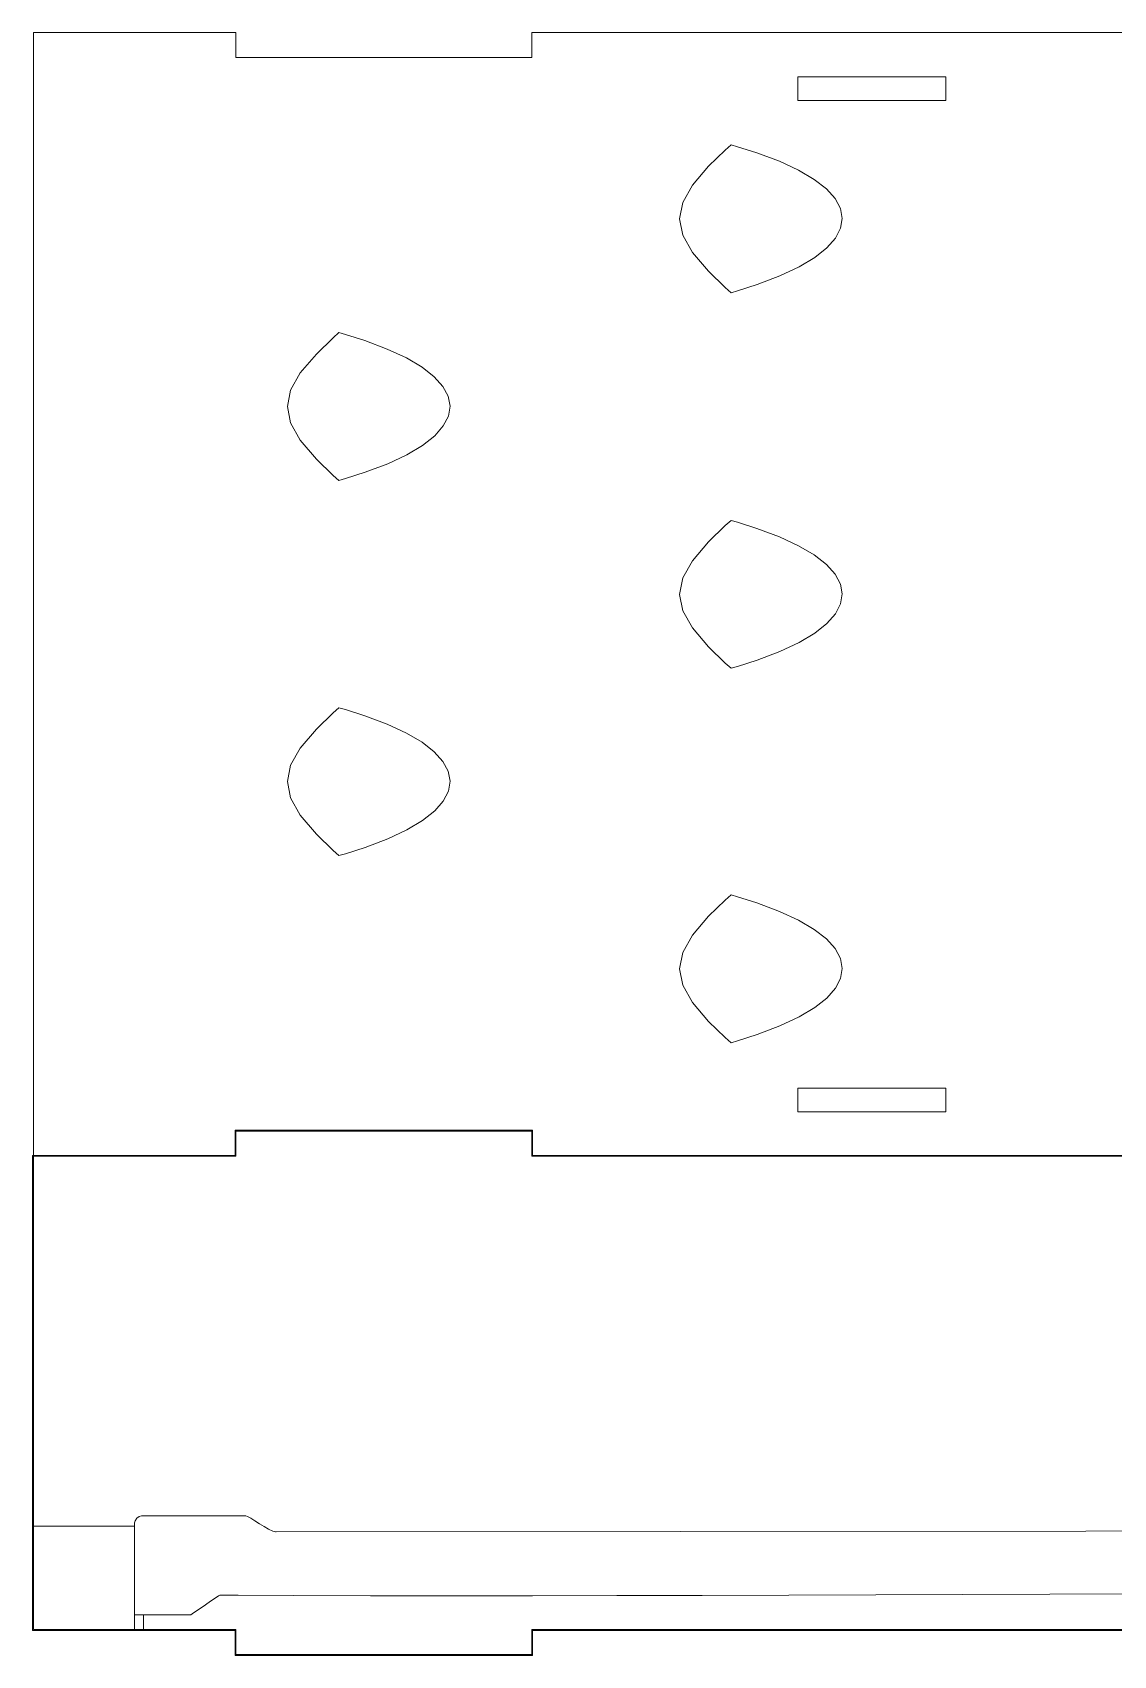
# Model space of a CAD drawing. Header units: millimetres. Extents: x -1378 to 3334, y -1176 to 661.
# Drawn here: x 348.6 to 622.8, y -658.9 to -247.3 of the extents above; entities that cross this region are included whole.
import ezdxf

# ---------------------------------------------------------------- set-up
doc = ezdxf.new("R2010")
doc.units = ezdxf.units.MM
doc.header["$MEASUREMENT"] = 0
doc.layers.add('Layer 1', color=7, linetype='Continuous')

msp = doc.modelspace()

# ---------------------------------------------------------------- linework, layer by layer
at = {"layer": 'Layer 1', "color": 153, "lineweight": 9}
for points in [[(348.8308, -532.3173), (348.8308, -532.3173), (348.8308, -247.3173), (348.8308, -247.3173)], [(348.8308, -247.3173), (348.8308, -247.3173), (400.2008, -247.3173), (400.2008, -247.3173)], [(348.8308, -532.3173), (348.8308, -532.3173), (348.8308, -247.3173), (348.8308, -247.3173)], [(348.8308, -247.3173), (348.8308, -247.3173), (400.2008, -247.3173), (400.2008, -247.3173)], [(400.2008, -247.3173), (400.2008, -247.3173), (400.2008, -253.6923), (400.2008, -253.6923)], [(400.2008, -247.3173), (400.2008, -247.3173), (400.2008, -253.6923), (400.2008, -253.6923)], [(475.2008, -253.6923), (475.2008, -253.6923), (475.2008, -247.3173), (475.2008, -247.3173)], [(475.2008, -247.3173), (475.2008, -247.3173), (647.7008, -247.3173), (647.7008, -247.3173)], [(475.2008, -253.6923), (475.2008, -253.6923), (475.2008, -247.3173), (475.2008, -247.3173)], [(475.2008, -247.3173), (475.2008, -247.3173), (647.7008, -247.3173), (647.7008, -247.3173)], [(400.2008, -253.6923), (400.2008, -253.6923), (475.2008, -253.6923), (475.2008, -253.6923)], [(400.2008, -253.6923), (400.2008, -253.6923), (475.2008, -253.6923), (475.2008, -253.6923)], [(542.7008, -258.5673), (542.7008, -258.5673), (580.2008, -258.5673), (580.2008, -258.5673)], [(542.7008, -264.5683), (542.7008, -264.5683), (542.7008, -258.5673), (542.7008, -258.5673)], [(542.7008, -258.5673), (542.7008, -258.5673), (580.2008, -258.5673), (580.2008, -258.5673)], [(542.7008, -264.5683), (542.7008, -264.5683), (542.7008, -258.5673), (542.7008, -258.5673)], [(580.2008, -258.5673), (580.2008, -258.5673), (580.2008, -264.5683), (580.2008, -264.5683)], [(580.2008, -258.5673), (580.2008, -258.5673), (580.2008, -264.5683), (580.2008, -264.5683)], [(580.2008, -264.5683), (580.2008, -264.5683), (542.7008, -264.5683), (542.7008, -264.5683)], [(580.2008, -264.5683), (580.2008, -264.5683), (542.7008, -264.5683), (542.7008, -264.5683)], [(520.0408, -281.2473), (520.0408, -281.2473), (524.2908, -277.1273), (524.2908, -277.1273)], [(520.0408, -281.2473), (520.0408, -281.2473), (524.2908, -277.1273), (524.2908, -277.1273)], [(524.2908, -277.1273), (524.2908, -277.1273), (525.7608, -275.8153), (525.7608, -275.8153)], [(524.2908, -277.1273), (524.2908, -277.1273), (525.7608, -275.8153), (525.7608, -275.8153)], [(525.7608, -275.8153), (525.7608, -275.8153), (527.4108, -276.2803), (527.4108, -276.2803)], [(525.7608, -275.8153), (525.7608, -275.8153), (527.4108, -276.2803), (527.4108, -276.2803)], [(527.4108, -276.2803), (527.4108, -276.2803), (532.3308, -277.8433), (532.3308, -277.8433)], [(527.4108, -276.2803), (527.4108, -276.2803), (532.3308, -277.8433), (532.3308, -277.8433)], [(532.3308, -277.8433), (532.3308, -277.8433), (538.0308, -279.9923), (538.0308, -279.9923)], [(532.3308, -277.8433), (532.3308, -277.8433), (538.0308, -279.9923), (538.0308, -279.9923)], [(515.9608, -286.0423), (515.9608, -286.0423), (520.0408, -281.2473), (520.0408, -281.2473)], [(515.9608, -286.0423), (515.9608, -286.0423), (520.0408, -281.2473), (520.0408, -281.2473)], [(538.0308, -279.9923), (538.0308, -279.9923), (542.8708, -282.2393), (542.8708, -282.2393)], [(538.0308, -279.9923), (538.0308, -279.9923), (542.8708, -282.2393), (542.8708, -282.2393)], [(542.8708, -282.2393), (542.8708, -282.2393), (546.8308, -284.5783), (546.8308, -284.5783)], [(542.8708, -282.2393), (542.8708, -282.2393), (546.8308, -284.5783), (546.8308, -284.5783)], [(513.5108, -290.4093), (513.5108, -290.4093), (515.9608, -286.0423), (515.9608, -286.0423)], [(513.5108, -290.4093), (513.5108, -290.4093), (515.9608, -286.0423), (515.9608, -286.0423)], [(546.8308, -284.5783), (546.8308, -284.5783), (549.9308, -286.9843), (549.9308, -286.9843)], [(546.8308, -284.5783), (546.8308, -284.5783), (549.9308, -286.9843), (549.9308, -286.9843)], [(549.9308, -286.9843), (549.9308, -286.9843), (552.1408, -289.4463), (552.1408, -289.4463)], [(549.9308, -286.9843), (549.9308, -286.9843), (552.1408, -289.4463), (552.1408, -289.4463)], [(512.7008, -294.5653), (512.7008, -294.5653), (513.5108, -290.4093), (513.5108, -290.4093)], [(512.7008, -294.5653), (512.7008, -294.5653), (513.5108, -290.4093), (513.5108, -290.4093)], [(552.1408, -289.4463), (552.1408, -289.4463), (553.4908, -291.9403), (553.4908, -291.9403)], [(552.1408, -289.4463), (552.1408, -289.4463), (553.4908, -291.9403), (553.4908, -291.9403)], [(553.4908, -291.9403), (553.4908, -291.9403), (553.9508, -294.4593), (553.9508, -294.4593)], [(553.4908, -291.9403), (553.4908, -291.9403), (553.9508, -294.4593), (553.9508, -294.4593)], [(513.5108, -298.7203), (513.5108, -298.7203), (512.7008, -294.5653), (512.7008, -294.5653)], [(513.5108, -298.7203), (513.5108, -298.7203), (512.7008, -294.5653), (512.7008, -294.5653)], [(553.9508, -294.4593), (553.9508, -294.4593), (553.5308, -296.9783), (553.5308, -296.9783)], [(553.9508, -294.4593), (553.9508, -294.4593), (553.5308, -296.9783), (553.5308, -296.9783)], [(515.9608, -303.0883), (515.9608, -303.0883), (513.5108, -298.7203), (513.5108, -298.7203)], [(515.9608, -303.0883), (515.9608, -303.0883), (513.5108, -298.7203), (513.5108, -298.7203)], [(552.2308, -299.4863), (552.2308, -299.4863), (550.0408, -301.9633), (550.0408, -301.9633)], [(552.2308, -299.4863), (552.2308, -299.4863), (550.0408, -301.9633), (550.0408, -301.9633)], [(553.5308, -296.9783), (553.5308, -296.9783), (552.2308, -299.4863), (552.2308, -299.4863)], [(553.5308, -296.9783), (553.5308, -296.9783), (552.2308, -299.4863), (552.2308, -299.4863)], [(520.0408, -307.8823), (520.0408, -307.8823), (515.9608, -303.0883), (515.9608, -303.0883)], [(520.0408, -307.8823), (520.0408, -307.8823), (515.9608, -303.0883), (515.9608, -303.0883)], [(546.9708, -304.3933), (546.9708, -304.3933), (543.0008, -306.7603), (543.0008, -306.7603)], [(546.9708, -304.3933), (546.9708, -304.3933), (543.0008, -306.7603), (543.0008, -306.7603)], [(550.0408, -301.9633), (550.0408, -301.9633), (546.9708, -304.3933), (546.9708, -304.3933)], [(550.0408, -301.9633), (550.0408, -301.9633), (546.9708, -304.3933), (546.9708, -304.3933)], [(524.2908, -312.0063), (524.2908, -312.0063), (520.0408, -307.8823), (520.0408, -307.8823)], [(524.2908, -312.0063), (524.2908, -312.0063), (520.0408, -307.8823), (520.0408, -307.8823)], [(543.0008, -306.7603), (543.0008, -306.7603), (538.1508, -309.0463), (538.1508, -309.0463)], [(543.0008, -306.7603), (543.0008, -306.7603), (538.1508, -309.0463), (538.1508, -309.0463)], [(525.7608, -313.3153), (525.7608, -313.3153), (524.2908, -312.0063), (524.2908, -312.0063)], [(525.7608, -313.3153), (525.7608, -313.3153), (524.2908, -312.0063), (524.2908, -312.0063)], [(532.4008, -311.2373), (532.4008, -311.2373), (527.4308, -312.8423), (527.4308, -312.8423)], [(532.4008, -311.2373), (532.4008, -311.2373), (527.4308, -312.8423), (527.4308, -312.8423)], [(538.1508, -309.0463), (538.1508, -309.0463), (532.4008, -311.2373), (532.4008, -311.2373)], [(538.1508, -309.0463), (538.1508, -309.0463), (532.4008, -311.2373), (532.4008, -311.2373)], [(527.4308, -312.8423), (527.4308, -312.8423), (525.7608, -313.3153), (525.7608, -313.3153)], [(527.4308, -312.8423), (527.4308, -312.8423), (525.7608, -313.3153), (525.7608, -313.3153)], [(420.6008, -328.8723), (420.6008, -328.8723), (424.8408, -324.7523), (424.8408, -324.7523)], [(420.6008, -328.8723), (420.6008, -328.8723), (424.8408, -324.7523), (424.8408, -324.7523)], [(424.8408, -324.7523), (424.8408, -324.7523), (426.3108, -323.4403), (426.3108, -323.4403)], [(424.8408, -324.7523), (424.8408, -324.7523), (426.3108, -323.4403), (426.3108, -323.4403)], [(426.3108, -323.4403), (426.3108, -323.4403), (427.9708, -323.9053), (427.9708, -323.9053)], [(426.3108, -323.4403), (426.3108, -323.4403), (427.9708, -323.9053), (427.9708, -323.9053)], [(427.9708, -323.9053), (427.9708, -323.9053), (432.8808, -325.4683), (432.8808, -325.4683)], [(427.9708, -323.9053), (427.9708, -323.9053), (432.8808, -325.4683), (432.8808, -325.4683)], [(416.5208, -333.6673), (416.5208, -333.6673), (420.6008, -328.8723), (420.6008, -328.8723)], [(416.5208, -333.6673), (416.5208, -333.6673), (420.6008, -328.8723), (420.6008, -328.8723)], [(432.8808, -325.4683), (432.8808, -325.4683), (438.5908, -327.6173), (438.5908, -327.6173)], [(432.8808, -325.4683), (432.8808, -325.4683), (438.5908, -327.6173), (438.5908, -327.6173)], [(438.5908, -327.6173), (438.5908, -327.6173), (443.4208, -329.8643), (443.4208, -329.8643)], [(438.5908, -327.6173), (438.5908, -327.6173), (443.4208, -329.8643), (443.4208, -329.8643)], [(443.4208, -329.8643), (443.4208, -329.8643), (447.3908, -332.2033), (447.3908, -332.2033)], [(443.4208, -329.8643), (443.4208, -329.8643), (447.3908, -332.2033), (447.3908, -332.2033)], [(447.3908, -332.2033), (447.3908, -332.2033), (450.4808, -334.6093), (450.4808, -334.6093)], [(447.3908, -332.2033), (447.3908, -332.2033), (450.4808, -334.6093), (450.4808, -334.6093)], [(414.0708, -338.0343), (414.0708, -338.0343), (416.5208, -333.6673), (416.5208, -333.6673)], [(414.0708, -338.0343), (414.0708, -338.0343), (416.5208, -333.6673), (416.5208, -333.6673)], [(450.4808, -334.6093), (450.4808, -334.6093), (452.7008, -337.0713), (452.7008, -337.0713)], [(450.4808, -334.6093), (450.4808, -334.6093), (452.7008, -337.0713), (452.7008, -337.0713)], [(452.7008, -337.0713), (452.7008, -337.0713), (454.0408, -339.5653), (454.0408, -339.5653)], [(452.7008, -337.0713), (452.7008, -337.0713), (454.0408, -339.5653), (454.0408, -339.5653)], [(413.2608, -342.1903), (413.2608, -342.1903), (414.0708, -338.0343), (414.0708, -338.0343)], [(413.2608, -342.1903), (413.2608, -342.1903), (414.0708, -338.0343), (414.0708, -338.0343)], [(454.0408, -339.5653), (454.0408, -339.5653), (454.5108, -342.0843), (454.5108, -342.0843)], [(454.0408, -339.5653), (454.0408, -339.5653), (454.5108, -342.0843), (454.5108, -342.0843)], [(414.0708, -346.3453), (414.0708, -346.3453), (413.2608, -342.1903), (413.2608, -342.1903)], [(414.0708, -346.3453), (414.0708, -346.3453), (413.2608, -342.1903), (413.2608, -342.1903)], [(454.0908, -344.6033), (454.0908, -344.6033), (452.7908, -347.1113), (452.7908, -347.1113)], [(454.0908, -344.6033), (454.0908, -344.6033), (452.7908, -347.1113), (452.7908, -347.1113)], [(454.5108, -342.0843), (454.5108, -342.0843), (454.0908, -344.6033), (454.0908, -344.6033)], [(454.5108, -342.0843), (454.5108, -342.0843), (454.0908, -344.6033), (454.0908, -344.6033)], [(416.5208, -350.7133), (416.5208, -350.7133), (414.0708, -346.3453), (414.0708, -346.3453)], [(416.5208, -350.7133), (416.5208, -350.7133), (414.0708, -346.3453), (414.0708, -346.3453)], [(450.6008, -349.5883), (450.6008, -349.5883), (447.5208, -352.0183), (447.5208, -352.0183)], [(450.6008, -349.5883), (450.6008, -349.5883), (447.5208, -352.0183), (447.5208, -352.0183)], [(452.7908, -347.1113), (452.7908, -347.1113), (450.6008, -349.5883), (450.6008, -349.5883)], [(452.7908, -347.1113), (452.7908, -347.1113), (450.6008, -349.5883), (450.6008, -349.5883)], [(420.6008, -355.5073), (420.6008, -355.5073), (416.5208, -350.7133), (416.5208, -350.7133)], [(420.6008, -355.5073), (420.6008, -355.5073), (416.5208, -350.7133), (416.5208, -350.7133)], [(447.5208, -352.0183), (447.5208, -352.0183), (443.5608, -354.3853), (443.5608, -354.3853)], [(447.5208, -352.0183), (447.5208, -352.0183), (443.5608, -354.3853), (443.5608, -354.3853)], [(424.8408, -359.6313), (424.8408, -359.6313), (420.6008, -355.5073), (420.6008, -355.5073)], [(424.8408, -359.6313), (424.8408, -359.6313), (420.6008, -355.5073), (420.6008, -355.5073)], [(438.7008, -356.6713), (438.7008, -356.6713), (432.9608, -358.8623), (432.9608, -358.8623)], [(438.7008, -356.6713), (438.7008, -356.6713), (432.9608, -358.8623), (432.9608, -358.8623)], [(443.5608, -354.3853), (443.5608, -354.3853), (438.7008, -356.6713), (438.7008, -356.6713)], [(443.5608, -354.3853), (443.5608, -354.3853), (438.7008, -356.6713), (438.7008, -356.6713)], [(426.3108, -360.9403), (426.3108, -360.9403), (424.8408, -359.6313), (424.8408, -359.6313)], [(426.3108, -360.9403), (426.3108, -360.9403), (424.8408, -359.6313), (424.8408, -359.6313)], [(427.9908, -360.4673), (427.9908, -360.4673), (426.3108, -360.9403), (426.3108, -360.9403)], [(427.9908, -360.4673), (427.9908, -360.4673), (426.3108, -360.9403), (426.3108, -360.9403)], [(432.9608, -358.8623), (432.9608, -358.8623), (427.9908, -360.4673), (427.9908, -360.4673)], [(432.9608, -358.8623), (432.9608, -358.8623), (427.9908, -360.4673), (427.9908, -360.4673)], [(520.0408, -376.4973), (520.0408, -376.4973), (524.2908, -372.3773), (524.2908, -372.3773)], [(520.0408, -376.4973), (520.0408, -376.4973), (524.2908, -372.3773), (524.2908, -372.3773)], [(524.2908, -372.3773), (524.2908, -372.3773), (525.7608, -371.0653), (525.7608, -371.0653)], [(524.2908, -372.3773), (524.2908, -372.3773), (525.7608, -371.0653), (525.7608, -371.0653)], [(525.7608, -371.0653), (525.7608, -371.0653), (527.4108, -371.5303), (527.4108, -371.5303)], [(525.7608, -371.0653), (525.7608, -371.0653), (527.4108, -371.5303), (527.4108, -371.5303)], [(527.4108, -371.5303), (527.4108, -371.5303), (532.3308, -373.0933), (532.3308, -373.0933)], [(527.4108, -371.5303), (527.4108, -371.5303), (532.3308, -373.0933), (532.3308, -373.0933)], [(532.3308, -373.0933), (532.3308, -373.0933), (538.0308, -375.2423), (538.0308, -375.2423)], [(532.3308, -373.0933), (532.3308, -373.0933), (538.0308, -375.2423), (538.0308, -375.2423)], [(515.9608, -381.2923), (515.9608, -381.2923), (520.0408, -376.4973), (520.0408, -376.4973)], [(515.9608, -381.2923), (515.9608, -381.2923), (520.0408, -376.4973), (520.0408, -376.4973)], [(538.0308, -375.2423), (538.0308, -375.2423), (542.8708, -377.4893), (542.8708, -377.4893)], [(538.0308, -375.2423), (538.0308, -375.2423), (542.8708, -377.4893), (542.8708, -377.4893)], [(542.8708, -377.4893), (542.8708, -377.4893), (546.8308, -379.8283), (546.8308, -379.8283)], [(542.8708, -377.4893), (542.8708, -377.4893), (546.8308, -379.8283), (546.8308, -379.8283)], [(513.5108, -385.6593), (513.5108, -385.6593), (515.9608, -381.2923), (515.9608, -381.2923)], [(513.5108, -385.6593), (513.5108, -385.6593), (515.9608, -381.2923), (515.9608, -381.2923)], [(546.8308, -379.8283), (546.8308, -379.8283), (549.9308, -382.2343), (549.9308, -382.2343)], [(546.8308, -379.8283), (546.8308, -379.8283), (549.9308, -382.2343), (549.9308, -382.2343)], [(549.9308, -382.2343), (549.9308, -382.2343), (552.1408, -384.6963), (552.1408, -384.6963)], [(549.9308, -382.2343), (549.9308, -382.2343), (552.1408, -384.6963), (552.1408, -384.6963)], [(512.7008, -389.8153), (512.7008, -389.8153), (513.5108, -385.6593), (513.5108, -385.6593)], [(512.7008, -389.8153), (512.7008, -389.8153), (513.5108, -385.6593), (513.5108, -385.6593)], [(552.1408, -384.6963), (552.1408, -384.6963), (553.4908, -387.1903), (553.4908, -387.1903)], [(552.1408, -384.6963), (552.1408, -384.6963), (553.4908, -387.1903), (553.4908, -387.1903)], [(513.5108, -393.9703), (513.5108, -393.9703), (512.7008, -389.8153), (512.7008, -389.8153)], [(513.5108, -393.9703), (513.5108, -393.9703), (512.7008, -389.8153), (512.7008, -389.8153)], [(553.4908, -387.1903), (553.4908, -387.1903), (553.9508, -389.7093), (553.9508, -389.7093)], [(553.4908, -387.1903), (553.4908, -387.1903), (553.9508, -389.7093), (553.9508, -389.7093)], [(553.9508, -389.7093), (553.9508, -389.7093), (553.5308, -392.2283), (553.5308, -392.2283)], [(553.9508, -389.7093), (553.9508, -389.7093), (553.5308, -392.2283), (553.5308, -392.2283)], [(515.9608, -398.3383), (515.9608, -398.3383), (513.5108, -393.9703), (513.5108, -393.9703)], [(515.9608, -398.3383), (515.9608, -398.3383), (513.5108, -393.9703), (513.5108, -393.9703)], [(552.2308, -394.7363), (552.2308, -394.7363), (550.0408, -397.2133), (550.0408, -397.2133)], [(552.2308, -394.7363), (552.2308, -394.7363), (550.0408, -397.2133), (550.0408, -397.2133)], [(553.5308, -392.2283), (553.5308, -392.2283), (552.2308, -394.7363), (552.2308, -394.7363)], [(553.5308, -392.2283), (553.5308, -392.2283), (552.2308, -394.7363), (552.2308, -394.7363)], [(520.0408, -403.1323), (520.0408, -403.1323), (515.9608, -398.3383), (515.9608, -398.3383)], [(520.0408, -403.1323), (520.0408, -403.1323), (515.9608, -398.3383), (515.9608, -398.3383)], [(550.0408, -397.2133), (550.0408, -397.2133), (546.9708, -399.6433), (546.9708, -399.6433)], [(550.0408, -397.2133), (550.0408, -397.2133), (546.9708, -399.6433), (546.9708, -399.6433)], [(524.2908, -407.2563), (524.2908, -407.2563), (520.0408, -403.1323), (520.0408, -403.1323)], [(524.2908, -407.2563), (524.2908, -407.2563), (520.0408, -403.1323), (520.0408, -403.1323)], [(543.0008, -402.0103), (543.0008, -402.0103), (538.1508, -404.2963), (538.1508, -404.2963)], [(543.0008, -402.0103), (543.0008, -402.0103), (538.1508, -404.2963), (538.1508, -404.2963)], [(546.9708, -399.6433), (546.9708, -399.6433), (543.0008, -402.0103), (543.0008, -402.0103)], [(546.9708, -399.6433), (546.9708, -399.6433), (543.0008, -402.0103), (543.0008, -402.0103)], [(525.7608, -408.5653), (525.7608, -408.5653), (524.2908, -407.2563), (524.2908, -407.2563)], [(525.7608, -408.5653), (525.7608, -408.5653), (524.2908, -407.2563), (524.2908, -407.2563)], [(532.4008, -406.4873), (532.4008, -406.4873), (527.4308, -408.0923), (527.4308, -408.0923)], [(532.4008, -406.4873), (532.4008, -406.4873), (527.4308, -408.0923), (527.4308, -408.0923)], [(538.1508, -404.2963), (538.1508, -404.2963), (532.4008, -406.4873), (532.4008, -406.4873)], [(538.1508, -404.2963), (538.1508, -404.2963), (532.4008, -406.4873), (532.4008, -406.4873)], [(527.4308, -408.0923), (527.4308, -408.0923), (525.7608, -408.5653), (525.7608, -408.5653)], [(527.4308, -408.0923), (527.4308, -408.0923), (525.7608, -408.5653), (525.7608, -408.5653)], [(424.8408, -419.8573), (424.8408, -419.8573), (426.3108, -418.5463), (426.3108, -418.5463)], [(424.8408, -419.8573), (424.8408, -419.8573), (426.3108, -418.5463), (426.3108, -418.5463)], [(426.3108, -418.5463), (426.3108, -418.5463), (427.9708, -419.0093), (427.9708, -419.0093)], [(426.3108, -418.5463), (426.3108, -418.5463), (427.9708, -419.0093), (427.9708, -419.0093)], [(427.9708, -419.0093), (427.9708, -419.0093), (432.8808, -420.5733), (432.8808, -420.5733)], [(427.9708, -419.0093), (427.9708, -419.0093), (432.8808, -420.5733), (432.8808, -420.5733)], [(420.6008, -423.9783), (420.6008, -423.9783), (424.8408, -419.8573), (424.8408, -419.8573)], [(420.6008, -423.9783), (420.6008, -423.9783), (424.8408, -419.8573), (424.8408, -419.8573)], [(432.8808, -420.5733), (432.8808, -420.5733), (438.5908, -422.7203), (438.5908, -422.7203)], [(432.8808, -420.5733), (432.8808, -420.5733), (438.5908, -422.7203), (438.5908, -422.7203)], [(438.5908, -422.7203), (438.5908, -422.7203), (443.4208, -424.9703), (443.4208, -424.9703)], [(438.5908, -422.7203), (438.5908, -422.7203), (443.4208, -424.9703), (443.4208, -424.9703)], [(416.5208, -428.7733), (416.5208, -428.7733), (420.6008, -423.9783), (420.6008, -423.9783)], [(416.5208, -428.7733), (416.5208, -428.7733), (420.6008, -423.9783), (420.6008, -423.9783)], [(443.4208, -424.9703), (443.4208, -424.9703), (447.3908, -427.3083), (447.3908, -427.3083)], [(443.4208, -424.9703), (443.4208, -424.9703), (447.3908, -427.3083), (447.3908, -427.3083)], [(447.3908, -427.3083), (447.3908, -427.3083), (450.4808, -429.7153), (450.4808, -429.7153)], [(447.3908, -427.3083), (447.3908, -427.3083), (450.4808, -429.7153), (450.4808, -429.7153)], [(414.0708, -433.1403), (414.0708, -433.1403), (416.5208, -428.7733), (416.5208, -428.7733)], [(414.0708, -433.1403), (414.0708, -433.1403), (416.5208, -428.7733), (416.5208, -428.7733)], [(450.4808, -429.7153), (450.4808, -429.7153), (452.7008, -432.1753), (452.7008, -432.1753)], [(450.4808, -429.7153), (450.4808, -429.7153), (452.7008, -432.1753), (452.7008, -432.1753)], [(452.7008, -432.1753), (452.7008, -432.1753), (454.0408, -434.6723), (454.0408, -434.6723)], [(452.7008, -432.1753), (452.7008, -432.1753), (454.0408, -434.6723), (454.0408, -434.6723)], [(413.2608, -437.2963), (413.2608, -437.2963), (414.0708, -433.1403), (414.0708, -433.1403)], [(413.2608, -437.2963), (413.2608, -437.2963), (414.0708, -433.1403), (414.0708, -433.1403)], [(454.0408, -434.6723), (454.0408, -434.6723), (454.5108, -437.1883), (454.5108, -437.1883)], [(454.0408, -434.6723), (454.0408, -434.6723), (454.5108, -437.1883), (454.5108, -437.1883)], [(414.0708, -441.4503), (414.0708, -441.4503), (413.2608, -437.2963), (413.2608, -437.2963)], [(414.0708, -441.4503), (414.0708, -441.4503), (413.2608, -437.2963), (413.2608, -437.2963)], [(454.0908, -439.7093), (454.0908, -439.7093), (452.7908, -442.2153), (452.7908, -442.2153)], [(454.0908, -439.7093), (454.0908, -439.7093), (452.7908, -442.2153), (452.7908, -442.2153)], [(454.5108, -437.1883), (454.5108, -437.1883), (454.0908, -439.7093), (454.0908, -439.7093)], [(454.5108, -437.1883), (454.5108, -437.1883), (454.0908, -439.7093), (454.0908, -439.7093)], [(416.5208, -445.8193), (416.5208, -445.8193), (414.0708, -441.4503), (414.0708, -441.4503)], [(416.5208, -445.8193), (416.5208, -445.8193), (414.0708, -441.4503), (414.0708, -441.4503)], [(452.7908, -442.2153), (452.7908, -442.2153), (450.6008, -444.6933), (450.6008, -444.6933)], [(452.7908, -442.2153), (452.7908, -442.2153), (450.6008, -444.6933), (450.6008, -444.6933)], [(420.6008, -450.6133), (420.6008, -450.6133), (416.5208, -445.8193), (416.5208, -445.8193)], [(420.6008, -450.6133), (420.6008, -450.6133), (416.5208, -445.8193), (416.5208, -445.8193)], [(447.5208, -447.1243), (447.5208, -447.1243), (443.5608, -449.4903), (443.5608, -449.4903)], [(447.5208, -447.1243), (447.5208, -447.1243), (443.5608, -449.4903), (443.5608, -449.4903)], [(450.6008, -444.6933), (450.6008, -444.6933), (447.5208, -447.1243), (447.5208, -447.1243)], [(450.6008, -444.6933), (450.6008, -444.6933), (447.5208, -447.1243), (447.5208, -447.1243)], [(424.8408, -454.7353), (424.8408, -454.7353), (420.6008, -450.6133), (420.6008, -450.6133)], [(424.8408, -454.7353), (424.8408, -454.7353), (420.6008, -450.6133), (420.6008, -450.6133)], [(438.7008, -451.7783), (438.7008, -451.7783), (432.9608, -453.9693), (432.9608, -453.9693)], [(438.7008, -451.7783), (438.7008, -451.7783), (432.9608, -453.9693), (432.9608, -453.9693)], [(443.5608, -449.4903), (443.5608, -449.4903), (438.7008, -451.7783), (438.7008, -451.7783)], [(443.5608, -449.4903), (443.5608, -449.4903), (438.7008, -451.7783), (438.7008, -451.7783)], [(426.3108, -456.0473), (426.3108, -456.0473), (424.8408, -454.7353), (424.8408, -454.7353)], [(426.3108, -456.0473), (426.3108, -456.0473), (424.8408, -454.7353), (424.8408, -454.7353)], [(427.9908, -455.5713), (427.9908, -455.5713), (426.3108, -456.0473), (426.3108, -456.0473)], [(427.9908, -455.5713), (427.9908, -455.5713), (426.3108, -456.0473), (426.3108, -456.0473)], [(432.9608, -453.9693), (432.9608, -453.9693), (427.9908, -455.5713), (427.9908, -455.5713)], [(432.9608, -453.9693), (432.9608, -453.9693), (427.9908, -455.5713), (427.9908, -455.5713)], [(520.0408, -471.4593), (520.0408, -471.4593), (524.2908, -467.3373), (524.2908, -467.3373)], [(520.0408, -471.4593), (520.0408, -471.4593), (524.2908, -467.3373), (524.2908, -467.3373)], [(524.2908, -467.3373), (524.2908, -467.3373), (525.7608, -466.0263), (525.7608, -466.0263)], [(524.2908, -467.3373), (524.2908, -467.3373), (525.7608, -466.0263), (525.7608, -466.0263)], [(525.7608, -466.0263), (525.7608, -466.0263), (527.4108, -466.4903), (527.4108, -466.4903)], [(525.7608, -466.0263), (525.7608, -466.0263), (527.4108, -466.4903), (527.4108, -466.4903)], [(527.4108, -466.4903), (527.4108, -466.4903), (532.3308, -468.0533), (532.3308, -468.0533)], [(527.4108, -466.4903), (527.4108, -466.4903), (532.3308, -468.0533), (532.3308, -468.0533)], [(532.3308, -468.0533), (532.3308, -468.0533), (538.0308, -470.2003), (538.0308, -470.2003)], [(532.3308, -468.0533), (532.3308, -468.0533), (538.0308, -470.2003), (538.0308, -470.2003)], [(515.9608, -476.2533), (515.9608, -476.2533), (520.0408, -471.4593), (520.0408, -471.4593)], [(515.9608, -476.2533), (515.9608, -476.2533), (520.0408, -471.4593), (520.0408, -471.4593)], [(538.0308, -470.2003), (538.0308, -470.2003), (542.8708, -472.4513), (542.8708, -472.4513)], [(538.0308, -470.2003), (538.0308, -470.2003), (542.8708, -472.4513), (542.8708, -472.4513)], [(542.8708, -472.4513), (542.8708, -472.4513), (546.8308, -474.7873), (546.8308, -474.7873)], [(542.8708, -472.4513), (542.8708, -472.4513), (546.8308, -474.7873), (546.8308, -474.7873)], [(513.5108, -480.6203), (513.5108, -480.6203), (515.9608, -476.2533), (515.9608, -476.2533)], [(513.5108, -480.6203), (513.5108, -480.6203), (515.9608, -476.2533), (515.9608, -476.2533)], [(546.8308, -474.7873), (546.8308, -474.7873), (549.9308, -477.1943), (549.9308, -477.1943)], [(546.8308, -474.7873), (546.8308, -474.7873), (549.9308, -477.1943), (549.9308, -477.1943)], [(549.9308, -477.1943), (549.9308, -477.1943), (552.1408, -479.6543), (552.1408, -479.6543)], [(549.9308, -477.1943), (549.9308, -477.1943), (552.1408, -479.6543), (552.1408, -479.6543)], [(512.7008, -484.7763), (512.7008, -484.7763), (513.5108, -480.6203), (513.5108, -480.6203)], [(512.7008, -484.7763), (512.7008, -484.7763), (513.5108, -480.6203), (513.5108, -480.6203)], [(552.1408, -479.6543), (552.1408, -479.6543), (553.4908, -482.1513), (553.4908, -482.1513)], [(552.1408, -479.6543), (552.1408, -479.6543), (553.4908, -482.1513), (553.4908, -482.1513)], [(513.5108, -488.9313), (513.5108, -488.9313), (512.7008, -484.7763), (512.7008, -484.7763)], [(513.5108, -488.9313), (513.5108, -488.9313), (512.7008, -484.7763), (512.7008, -484.7763)], [(553.4908, -482.1513), (553.4908, -482.1513), (553.9508, -484.6693), (553.9508, -484.6693)], [(553.4908, -482.1513), (553.4908, -482.1513), (553.9508, -484.6693), (553.9508, -484.6693)], [(553.9508, -484.6693), (553.9508, -484.6693), (553.5308, -487.1883), (553.5308, -487.1883)], [(553.9508, -484.6693), (553.9508, -484.6693), (553.5308, -487.1883), (553.5308, -487.1883)], [(515.9608, -493.2993), (515.9608, -493.2993), (513.5108, -488.9313), (513.5108, -488.9313)], [(515.9608, -493.2993), (515.9608, -493.2993), (513.5108, -488.9313), (513.5108, -488.9313)], [(552.2308, -489.6963), (552.2308, -489.6963), (550.0408, -492.1723), (550.0408, -492.1723)], [(552.2308, -489.6963), (552.2308, -489.6963), (550.0408, -492.1723), (550.0408, -492.1723)], [(553.5308, -487.1883), (553.5308, -487.1883), (552.2308, -489.6963), (552.2308, -489.6963)], [(553.5308, -487.1883), (553.5308, -487.1883), (552.2308, -489.6963), (552.2308, -489.6963)], [(520.0408, -498.0923), (520.0408, -498.0923), (515.9608, -493.2993), (515.9608, -493.2993)], [(520.0408, -498.0923), (520.0408, -498.0923), (515.9608, -493.2993), (515.9608, -493.2993)], [(550.0408, -492.1723), (550.0408, -492.1723), (546.9708, -494.6033), (546.9708, -494.6033)], [(550.0408, -492.1723), (550.0408, -492.1723), (546.9708, -494.6033), (546.9708, -494.6033)], [(543.0008, -496.9693), (543.0008, -496.9693), (538.1508, -499.2573), (538.1508, -499.2573)], [(543.0008, -496.9693), (543.0008, -496.9693), (538.1508, -499.2573), (538.1508, -499.2573)], [(546.9708, -494.6033), (546.9708, -494.6033), (543.0008, -496.9693), (543.0008, -496.9693)], [(546.9708, -494.6033), (546.9708, -494.6033), (543.0008, -496.9693), (543.0008, -496.9693)], [(524.2908, -502.2143), (524.2908, -502.2143), (520.0408, -498.0923), (520.0408, -498.0923)], [(524.2908, -502.2143), (524.2908, -502.2143), (520.0408, -498.0923), (520.0408, -498.0923)], [(532.4008, -501.4483), (532.4008, -501.4483), (527.4308, -503.0503), (527.4308, -503.0503)], [(532.4008, -501.4483), (532.4008, -501.4483), (527.4308, -503.0503), (527.4308, -503.0503)], [(538.1508, -499.2573), (538.1508, -499.2573), (532.4008, -501.4483), (532.4008, -501.4483)], [(538.1508, -499.2573), (538.1508, -499.2573), (532.4008, -501.4483), (532.4008, -501.4483)], [(525.7608, -503.5263), (525.7608, -503.5263), (524.2908, -502.2143), (524.2908, -502.2143)], [(525.7608, -503.5263), (525.7608, -503.5263), (524.2908, -502.2143), (524.2908, -502.2143)], [(527.4308, -503.0503), (527.4308, -503.0503), (525.7608, -503.5263), (525.7608, -503.5263)], [(527.4308, -503.0503), (527.4308, -503.0503), (525.7608, -503.5263), (525.7608, -503.5263)], [(542.7008, -515.0673), (542.7008, -515.0673), (580.2008, -515.0673), (580.2008, -515.0673)], [(542.7008, -521.0673), (542.7008, -521.0673), (542.7008, -515.0673), (542.7008, -515.0673)], [(542.7008, -515.0673), (542.7008, -515.0673), (580.2008, -515.0673), (580.2008, -515.0673)], [(542.7008, -521.0673), (542.7008, -521.0673), (542.7008, -515.0673), (542.7008, -515.0673)], [(580.2008, -515.0673), (580.2008, -515.0673), (580.2008, -521.0673), (580.2008, -521.0673)], [(580.2008, -515.0673), (580.2008, -515.0673), (580.2008, -521.0673), (580.2008, -521.0673)], [(580.2008, -521.0673), (580.2008, -521.0673), (542.7008, -521.0673), (542.7008, -521.0673)], [(580.2008, -521.0673), (580.2008, -521.0673), (542.7008, -521.0673), (542.7008, -521.0673)], [(399.9808, -532.0913), (399.9808, -532.0913), (399.9808, -525.7163), (399.9808, -525.7163)], [(399.9808, -525.7163), (399.9808, -525.7163), (475.4308, -525.7163), (475.4308, -525.7163)], [(400.2008, -532.3173), (400.2008, -532.3173), (400.2008, -525.9413), (400.2008, -525.9413)], [(400.2008, -525.9413), (400.2008, -525.9413), (475.2008, -525.9413), (475.2008, -525.9413)], [(400.2008, -532.3173), (400.2008, -532.3173), (400.2008, -525.9413), (400.2008, -525.9413)], [(400.2008, -525.9413), (400.2008, -525.9413), (475.2008, -525.9413), (475.2008, -525.9413)], [(475.2008, -525.9413), (475.2008, -525.9413), (400.2008, -525.9413), (400.2008, -525.9413)], [(400.2008, -525.9413), (400.2008, -525.9413), (400.2008, -532.3173), (400.2008, -532.3173)], [(475.2008, -525.9413), (475.2008, -525.9413), (400.2008, -525.9413), (400.2008, -525.9413)], [(400.2008, -525.9413), (400.2008, -525.9413), (400.2008, -532.3173), (400.2008, -532.3173)], [(475.2008, -525.9413), (475.2008, -525.9413), (475.2008, -532.3173), (475.2008, -532.3173)], [(475.2008, -525.9413), (475.2008, -525.9413), (475.2008, -532.3173), (475.2008, -532.3173)], [(475.2008, -532.3173), (475.2008, -532.3173), (475.2008, -525.9413), (475.2008, -525.9413)], [(475.2008, -532.3173), (475.2008, -532.3173), (475.2008, -525.9413), (475.2008, -525.9413)], [(475.4308, -525.7163), (475.4308, -525.7163), (475.4308, -532.0913), (475.4308, -532.0913)], [(348.6008, -652.5413), (348.6008, -652.5413), (348.6008, -532.0913), (348.6008, -532.0913)], [(348.6008, -532.0913), (348.6008, -532.0913), (399.9808, -532.0913), (399.9808, -532.0913)], [(348.8308, -652.3173), (348.8308, -652.3173), (348.8308, -532.3173), (348.8308, -532.3173)], [(348.8308, -532.3173), (348.8308, -532.3173), (400.2008, -532.3173), (400.2008, -532.3173)], [(348.8308, -652.3173), (348.8308, -652.3173), (348.8308, -532.3173), (348.8308, -532.3173)], [(348.8308, -532.3173), (348.8308, -532.3173), (400.2008, -532.3173), (400.2008, -532.3173)], [(400.2008, -532.3173), (400.2008, -532.3173), (348.8308, -532.3173), (348.8308, -532.3173)], [(400.2008, -532.3173), (400.2008, -532.3173), (348.8308, -532.3173), (348.8308, -532.3173)], [(475.2008, -532.3173), (475.2008, -532.3173), (647.7008, -532.3173), (647.7008, -532.3173)], [(475.2008, -532.3173), (475.2008, -532.3173), (647.7008, -532.3173), (647.7008, -532.3173)], [(647.7008, -532.3173), (647.7008, -532.3173), (475.2008, -532.3173), (475.2008, -532.3173)], [(647.7008, -532.3173), (647.7008, -532.3173), (475.2008, -532.3173), (475.2008, -532.3173)], [(475.4308, -532.0913), (475.4308, -532.0913), (647.4808, -532.0913), (647.4808, -532.0913)], [(374.6708, -624.7533), (374.6708, -624.7533), (374.5108, -625.3033), (374.5108, -625.3033)], [(374.5108, -625.3033), (374.5108, -625.3033), (374.5108, -625.4863), (374.5108, -625.4863)], [(374.5108, -625.4863), (374.5108, -625.4863), (374.5108, -648.5673), (374.5108, -648.5673)], [(375.0908, -624.1013), (375.0908, -624.1013), (374.6708, -624.7533), (374.6708, -624.7533)], [(375.7008, -623.6333), (375.7008, -623.6333), (375.0908, -624.1013), (375.0908, -624.1013)], [(376.2408, -623.4543), (376.2408, -623.4543), (375.7008, -623.6333), (375.7008, -623.6333)], [(376.4208, -623.4543), (376.4208, -623.4543), (376.2408, -623.4543), (376.2408, -623.4543)], [(402.5608, -623.4543), (402.5608, -623.4543), (376.4208, -623.4543), (376.4208, -623.4543)], [(402.7008, -623.4543), (402.7008, -623.4543), (402.5608, -623.4543), (402.5608, -623.4543)], [(403.1408, -623.6273), (403.1408, -623.6273), (402.7008, -623.4543), (402.7008, -623.4543)], [(403.9808, -624.0893), (403.9808, -624.0893), (403.1408, -623.6273), (403.1408, -623.6273)], [(405.0108, -624.7413), (405.0108, -624.7413), (403.9808, -624.0893), (403.9808, -624.0893)], [(406.1508, -625.4883), (406.1508, -625.4883), (405.0108, -624.7413), (405.0108, -624.7413)], [(407.3408, -626.2343), (407.3408, -626.2343), (406.1508, -625.4883), (406.1508, -625.4883)], [(348.8308, -626.0833), (348.8308, -626.0833), (374.5108, -626.0833), (374.5108, -626.0833)], [(348.8308, -652.3173), (348.8308, -652.3173), (348.8308, -626.0833), (348.8308, -626.0833)], [(374.5108, -626.0833), (374.5108, -626.0833), (374.5108, -652.3173), (374.5108, -652.3173)], [(408.5008, -626.8863), (408.5008, -626.8863), (407.3408, -626.2343), (407.3408, -626.2343)], [(409.5508, -627.3463), (409.5508, -627.3463), (408.5008, -626.8863), (408.5008, -626.8863)], [(410.2208, -627.5223), (410.2208, -627.5223), (409.5508, -627.3463), (409.5508, -627.3463)], [(410.4408, -627.5223), (410.4408, -627.5223), (410.2208, -627.5223), (410.2208, -627.5223)], [(718.3708, -627.2943), (718.3708, -627.2943), (410.4408, -627.5223), (410.4408, -627.5223)], [(391.1208, -646.9833), (391.1208, -646.9833), (392.4508, -646.0663), (392.4508, -646.0663)], [(392.4508, -646.0663), (392.4508, -646.0663), (393.7608, -645.1473), (393.7608, -645.1473)], [(393.7608, -645.1473), (393.7608, -645.1473), (394.9208, -644.3463), (394.9208, -644.3463)], [(394.9208, -644.3463), (394.9208, -644.3463), (395.7608, -643.7803), (395.7608, -643.7803)], [(395.7608, -643.7803), (395.7608, -643.7803), (396.0808, -643.5653), (396.0808, -643.5653)], [(396.0808, -643.5653), (396.0808, -643.5653), (396.1308, -643.5663), (396.1308, -643.5663)], [(396.1308, -643.5663), (396.1308, -643.5663), (400.8008, -643.5983), (400.8008, -643.5983)], [(400.8008, -643.5983), (400.8008, -643.5983), (414.8208, -643.6713), (414.8208, -643.6713)], [(414.8208, -643.6713), (414.8208, -643.6713), (434.3508, -643.7353), (434.3508, -643.7353)], [(434.3508, -643.7353), (434.3508, -643.7353), (454.5908, -643.7633), (454.5908, -643.7633)], [(454.5908, -643.7633), (454.5908, -643.7633), (475.4408, -643.7623), (475.4408, -643.7623)], [(475.4408, -643.7623), (475.4408, -643.7623), (496.7708, -643.7333), (496.7708, -643.7333)], [(496.7708, -643.7333), (496.7708, -643.7333), (518.4608, -643.6853), (518.4608, -643.6853)], [(518.4608, -643.6853), (518.4608, -643.6853), (540.4108, -643.6183), (540.4108, -643.6183)], [(540.4108, -643.6183), (540.4108, -643.6183), (562.4808, -643.5443), (562.4808, -643.5443)], [(562.4808, -643.5443), (562.4808, -643.5443), (584.5708, -643.4633), (584.5708, -643.4633)], [(584.5708, -643.4633), (584.5708, -643.4633), (606.5608, -643.3803), (606.5608, -643.3803)], [(606.5608, -643.3803), (606.5608, -643.3803), (628.3208, -643.3033), (628.3208, -643.3033)], [(374.5108, -648.5673), (374.5108, -648.5673), (388.6908, -648.5673), (388.6908, -648.5673)], [(374.5108, -648.5673), (374.5108, -648.5673), (376.7608, -648.5673), (376.7608, -648.5673)], [(374.5108, -652.3173), (374.5108, -652.3173), (374.5108, -648.5673), (374.5108, -648.5673)], [(374.5108, -648.5673), (374.5108, -648.5673), (376.7608, -648.5673), (376.7608, -648.5673)], [(374.5108, -652.3173), (374.5108, -652.3173), (374.5108, -648.5673), (374.5108, -648.5673)], [(376.7608, -648.5673), (376.7608, -648.5673), (376.7608, -652.3173), (376.7608, -652.3173)], [(376.7608, -648.5673), (376.7608, -648.5673), (376.7608, -652.3173), (376.7608, -652.3173)], [(388.6908, -648.5673), (388.6908, -648.5673), (388.7908, -648.5673), (388.7908, -648.5673)], [(388.7908, -648.5673), (388.7908, -648.5673), (389.0908, -648.3523), (389.0908, -648.3523)], [(389.0908, -648.3523), (389.0908, -648.3523), (389.9508, -647.7843), (389.9508, -647.7843)], [(389.9508, -647.7843), (389.9508, -647.7843), (391.1208, -646.9833), (391.1208, -646.9833)], [(399.9808, -652.5413), (399.9808, -652.5413), (348.6008, -652.5413), (348.6008, -652.5413)], [(400.2008, -652.3173), (400.2008, -652.3173), (348.8308, -652.3173), (348.8308, -652.3173)], [(400.2008, -652.3173), (400.2008, -652.3173), (348.8308, -652.3173), (348.8308, -652.3173)], [(374.5108, -652.3173), (374.5108, -652.3173), (348.8308, -652.3173), (348.8308, -652.3173)], [(376.7608, -652.3173), (376.7608, -652.3173), (374.5108, -652.3173), (374.5108, -652.3173)], [(376.7608, -652.3173), (376.7608, -652.3173), (374.5108, -652.3173), (374.5108, -652.3173)], [(399.9808, -658.9163), (399.9808, -658.9163), (399.9808, -652.5413), (399.9808, -652.5413)], [(400.2008, -658.6913), (400.2008, -658.6913), (400.2008, -652.3173), (400.2008, -652.3173)], [(400.2008, -658.6913), (400.2008, -658.6913), (400.2008, -652.3173), (400.2008, -652.3173)], [(647.7008, -652.3173), (647.7008, -652.3173), (475.2008, -652.3173), (475.2008, -652.3173)], [(475.2008, -652.3173), (475.2008, -652.3173), (475.2008, -658.6913), (475.2008, -658.6913)], [(647.7008, -652.3173), (647.7008, -652.3173), (475.2008, -652.3173), (475.2008, -652.3173)], [(475.2008, -652.3173), (475.2008, -652.3173), (475.2008, -658.6913), (475.2008, -658.6913)], [(647.4808, -652.5413), (647.4808, -652.5413), (475.4308, -652.5413), (475.4308, -652.5413)], [(475.4308, -652.5413), (475.4308, -652.5413), (475.4308, -658.9163), (475.4308, -658.9163)], [(475.4308, -658.9163), (475.4308, -658.9163), (399.9808, -658.9163), (399.9808, -658.9163)], [(475.2008, -658.6913), (475.2008, -658.6913), (400.2008, -658.6913), (400.2008, -658.6913)], [(475.2008, -658.6913), (475.2008, -658.6913), (400.2008, -658.6913), (400.2008, -658.6913)]]:
    msp.add_open_spline(points, degree=3, dxfattribs=at)
at = {"layer": 'Layer 1', "color": 222, "lineweight": 9}
for points in [[(399.9808, -532.0913), (399.9808, -532.0913), (399.9808, -525.7163), (399.9808, -525.7163)], [(399.9808, -525.7163), (399.9808, -525.7163), (475.4308, -525.7163), (475.4308, -525.7163)], [(475.4308, -525.7163), (475.4308, -525.7163), (475.4308, -532.0913), (475.4308, -532.0913)], [(348.6008, -652.5413), (348.6008, -652.5413), (348.6008, -532.0913), (348.6008, -532.0913)], [(348.6008, -532.0913), (348.6008, -532.0913), (399.9808, -532.0913), (399.9808, -532.0913)], [(475.4308, -532.0913), (475.4308, -532.0913), (647.4808, -532.0913), (647.4808, -532.0913)], [(399.9808, -652.5413), (399.9808, -652.5413), (348.6008, -652.5413), (348.6008, -652.5413)], [(399.9808, -658.9163), (399.9808, -658.9163), (399.9808, -652.5413), (399.9808, -652.5413)], [(647.4808, -652.5413), (647.4808, -652.5413), (475.4308, -652.5413), (475.4308, -652.5413)], [(475.4308, -652.5413), (475.4308, -652.5413), (475.4308, -658.9163), (475.4308, -658.9163)], [(475.4308, -658.9163), (475.4308, -658.9163), (399.9808, -658.9163), (399.9808, -658.9163)]]:
    msp.add_open_spline(points, degree=3, dxfattribs=at)

doc.saveas('drawing.dxf')
